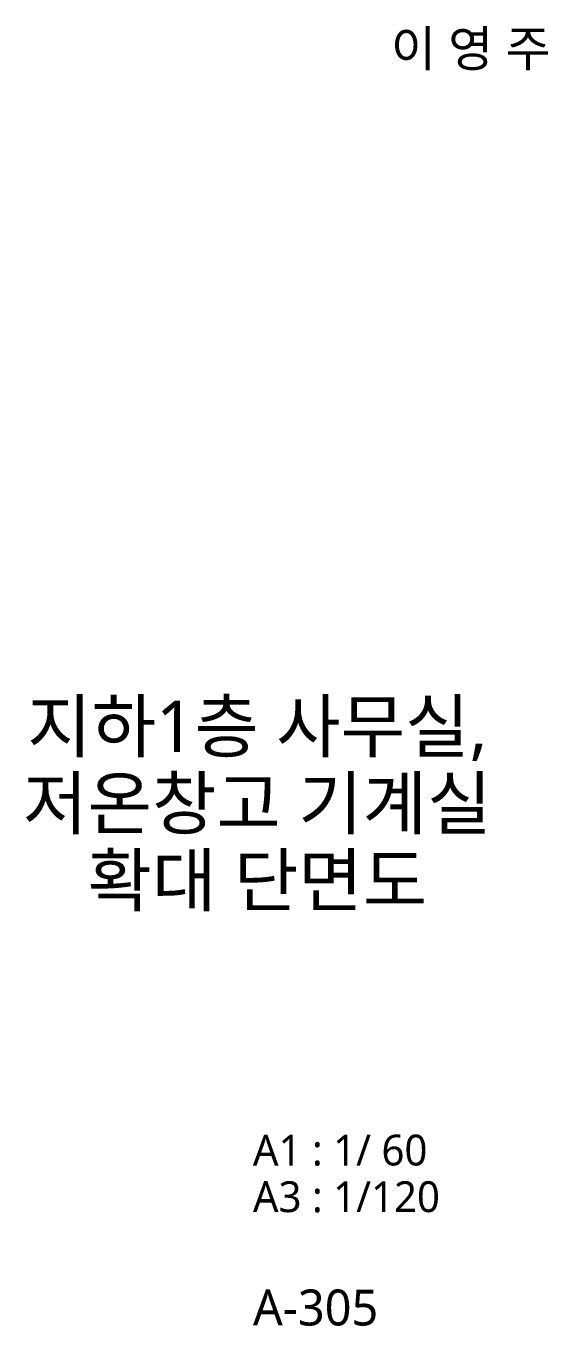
# Model space of a CAD drawing. Header units: inches. Extents: x 3675 to 732988, y -33059 to 70575.
# Drawn here: x 310635 to 313684, y -30459 to -22868 of the extents above; entities that cross this region are included whole.
import ezdxf
from ezdxf.enums import TextEntityAlignment as Align

# ---------------------------------------------------------------- set-up
doc = ezdxf.new("R2010")
doc.units = ezdxf.units.IN
doc.header["$MEASUREMENT"] = 0
doc.layers.add('A-BORD-TEXT', color=3, linetype='CONTINUOUS', lineweight=25)
doc.layers.add('A-XXXX-TXT1', color=3, linetype='CONTINUOUS', lineweight=25)
doc.styles.add('맑은고딕', font='malgun.ttf')

msp = doc.modelspace()

# ---------------------------------------------------------------- texts
at = {"layer": 'A-BORD-TEXT', "style": '맑은고딕'}
msp.add_text('이 영 주', height=210, dxfattribs=at).set_placement((313699.4, -23104.7), align=Align.RIGHT)
for s, p in [('지하1층 사무실,', (311986.5, -26956.5)), ('저온창고 기계실', (311986.5, -27406.5)), ('확대 단면도', (311986.5, -27856.5))]:
    msp.add_text(s, height=300, dxfattribs=at).set_placement(p, align=Align.MIDDLE_CENTER)
at = {"layer": 'A-XXXX-TXT1', "style": '맑은고딕'}
for s, height, p in [('A1 : 1/ 60', 180, (311960.7, -29521.9)), ('A3 : 1/120', 180, (311960.7, -29794)), ('A-305', 210, (311960.7, -30456.1))]:
    msp.add_text(s, height=height, dxfattribs=at).set_placement(p)

doc.saveas('drawing.dxf')
